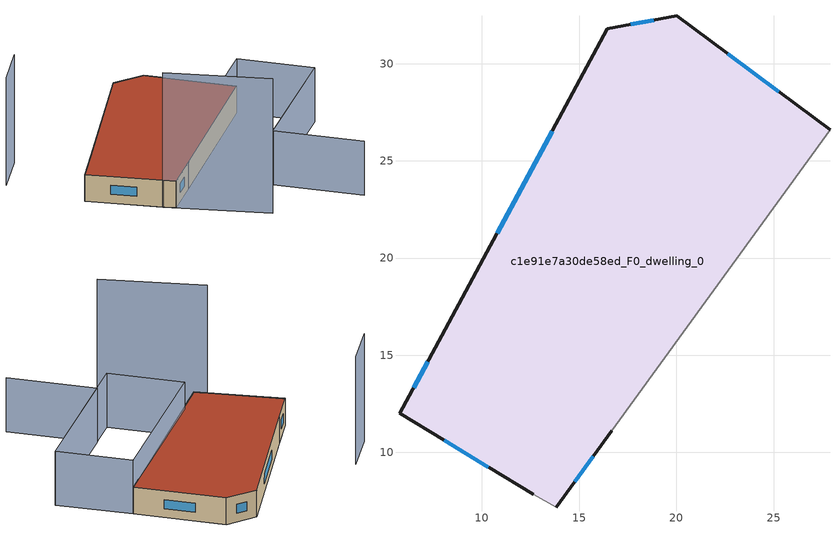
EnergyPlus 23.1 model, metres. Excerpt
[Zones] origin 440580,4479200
c1e91e7a30de58ed_F0_dwelling_0
 floor ground (EU_floor_Construction): 16.69,11.12 27.91,26.61 20.02,32.45 16.46,31.8 7.95,16 5.76,12.01 12.63,7.86 13.83,7.19 z0
 wall outside (EU_wall_Construction): 12.63,7.86 5.76,12.01 7.95,16 16.46,31.8 20.02,32.45 27.91,26.61 / 16.69,11.12 13.83,7.19 z0:3
 wall adiabatic (EU_wall_Construction): 13.83,7.19 12.63,7.86 / 27.91,26.61 16.69,11.12 z0:3
 window (EU_Window_Construction): 10.33,9.25 8.06,10.62 / 6.49,13.34 7.22,14.66 / 10.79,21.28 13.61,26.52 / 17.65,32.02 18.83,32.24 / 22.66,30.5 25.27,28.56 / 15.73,9.81 14.79,8.51 z1:2
 roof outside (EU_roof_Construction): 27.91,26.61 16.69,11.12 13.83,7.19 12.63,7.86 5.76,12.01 7.95,16 16.46,31.8 20.02,32.45 z3
shading: 12.63,7.86 22.5,2.53 z0:15; 32.72,3.25 25.03,8.94 / 25.03,8.94 34.5,21.74 / 27.91,26.61 34.51,21.74 / 34.51,21.74 22.82,5.9 / 22.82,5.9 16.22,10.77 / 16.22,10.77 27.91,26.61 z0:6; 2.48,23.4 -0.29,18.54 z0:12
[Building]
EU S2 Campaign: North Axis=0; Terrain=City; Solar Distribution=FullExterior
[Site:Location]
Madrid: Latitude=40.5; Longitude=-3.5; Time Zone=1; Elevation=609
[SizingPeriod:WeatherFileDays]
AnnualSizingPeriod: Begin Month=1; Begin Day of Month=1; End Month=12; End Day of Month=31; Day of Week for Start Day=Monday; Use Weather File Daylight Saving Period=No; Use Weather File Rain and Snow Indicators=No
[MATERIAL]
EU_InternalMass_Material: Roughness=MediumRough; Thickness=0.1; Conductivity=1; Density=1800; Specific Heat=900; Thermal Absorptance=0.9; Solar Absorptance=0.7; Visible Absorptance=0.7
[MATERIAL:NOMASS] Roughness=MediumRough; Thermal Absorptance=0.9; Solar Absorptance=0.7; Visible Absorptance=0.7
Name | Thermal Resistance
EU_wall_NoMass | 0.459673
EU_roof_NoMass | 0.495815
EU_floor_NoMass | 0.788942
[WINDOWMATERIAL:SIMPLEGLAZINGSYSTEM]
EU_Window_SimpleGlazing: UFactor=4.26103; Solar Heat Gain Coefficient=0.85; Visible Transmittance=0.85
[CONSTRUCTION]
EU_wall_Construction: EU_wall_NoMass
EU_roof_Construction: EU_roof_NoMass
EU_floor_Construction: EU_floor_NoMass
EU_InternalMass_Construction: EU_InternalMass_Material
EU_Window_Construction: EU_Window_SimpleGlazing
[ZONE]
c1e91e7a30de58ed_F0_dwelling_0: Type=1; Multiplier=1; Ceiling Height=autocalculate; Volume=799.007; Floor Area=autocalculate; Part of Total Floor Area=Yes
[INTERNALMASS]
c1e91e7a30de58ed_F0_dwelling_0_EU_InternalMass: Construction=EU_InternalMass_Construction; Zone or ZoneList=c1e91e7a30de58ed_F0_dwelling_0; Surface Area=266.336
[OTHEREQUIPMENT]
EU_Step8_InternalGain_c1e91e7a30de58ed_F0_dwelling_0_f000: Fuel Type=Electricity; Zone or ZoneList or Space or SpaceList=c1e91e7a30de58ed_F0_dwelling_0; Schedule=EU_Step8_GainSchedule_c1e91e7a30de58ed_F0_dwelling_0_f000; Design Level Calculation Method=Watts/Area; Power per Zone Floor Area=1; Fraction Latent=0; Fraction Radiant=0; Fraction Lost=0; Carbon Dioxide Generation Rate=0; EndUse Subcategory=EU_Step8_InternalGains
[ZONEVENTILATION:DESIGNFLOWRATE]
EU_ConstantAir_c1e91e7a30de58ed_F0_dwelling_0: Zone or ZoneList or Space or SpaceList=c1e91e7a30de58ed_F0_dwelling_0; Schedule=EU_AlwaysOn; Design Flow Rate Calculation Method=AirChanges/Hour; Air Changes per Hour=0.719161; Ventilation Type=Natural; Fan Pressure Rise=0; Fan Total Efficiency=1; Constant Term Coefficient=1; Temperature Term Coefficient=0; Velocity Term Coefficient=0; Velocity Squared Term Coefficient=0; Minimum Indoor Temperature=-100; Maximum Indoor Temperature=100; Delta Temperature=-100; Minimum Outdoor Temperature=-100; Maximum Outdoor Temperature=100; Maximum Wind Speed=40
[HVACTEMPLATE:THERMOSTAT]
EU_HeatOnly_c1e91e7a30de58ed_F0_dwelling_0: Constant Heating Setpoint=20; Constant Cooling Setpoint=50
[HVACTEMPLATE:ZONE:IDEALLOADSAIRSYSTEM]
c1e91e7a30de58ed_F0_dwelling_0: Template Thermostat=EU_HeatOnly_c1e91e7a30de58ed_F0_dwelling_0; System Availability Schedule=EU_AlwaysOn; Maximum Heating Supply Air Temperature=50; Minimum Cooling Supply Air Temperature=13; Maximum Heating Supply Air Humidity Ratio=0.0156; Minimum Cooling Supply Air Humidity Ratio=0.0077; Heating Limit=NoLimit; Cooling Limit=NoLimit; Heating Availability Schedule=EU_AlwaysOn; Cooling Availability Schedule=EU_CoolingOff; Dehumidification Control Type=ConstantSensibleHeatRatio; Cooling Sensible Heat Ratio=0.7; Dehumidification Setpoint=60; Humidification Control Type=None; Humidification Setpoint=30; Outdoor Air Method=None; Outdoor Air Flow Rate per Person=0.00944; Outdoor Air Flow Rate per Zone Floor Area=0; Outdoor Air Flow Rate per Zone=0; Demand Controlled Ventilation Type=None; Outdoor Air Economizer Type=NoEconomizer; Heat Recovery Type=None; Sensible Heat Recovery Effectiveness=0.7; Latent Heat Recovery Effectiveness=0.65
[SIZING:ZONE]
c1e91e7a30de58ed_F0_dwelling_0: Zone Cooling Design Supply Air Temperature Input Method=SupplyAirTemperature; Zone Cooling Design Supply Air Temperature=13; Zone Heating Design Supply Air Temperature Input Method=SupplyAirTemperature; Zone Heating Design Supply Air Temperature=50; Zone Cooling Design Supply Air Humidity Ratio=0.008; Zone Heating Design Supply Air Humidity Ratio=0.008; Cooling Design Air Flow Method=DesignDay; Cooling Design Air Flow Rate=0; Cooling Minimum Air Flow per Zone Floor Area=0.000762; Cooling Minimum Air Flow=0; Cooling Minimum Air Flow Fraction=0.2; Heating Design Air Flow Method=DesignDay; Heating Design Air Flow Rate=0; Heating Maximum Air Flow per Zone Floor Area=0.002032; Heating Maximum Air Flow=0.141576; Heating Maximum Air Flow Fraction=0.3; Account for Dedicated Outdoor Air System=No; Dedicated Outdoor Air System Control Strategy=NeutralSupplyAir; Dedicated Outdoor Air Low Setpoint Temperature for Design=autosize; Dedicated Outdoor Air High Setpoint Temperature for Design=autosize; Zone Load Sizing Method=Sensible Load Only No Latent Load; Zone Latent Cooling Design Supply Air Humidity Ratio Input Method=HumidityRatioDifference; Zone Cooling Design Supply Air Humidity Ratio Difference=0.005; Zone Latent Heating Design Supply Air Humidity Ratio Input Method=HumidityRatioDifference; Zone Humidification Design Supply Air Humidity Ratio Difference=0.005
[SCHEDULE:CONSTANT]
Name | Hourly Value
EU_AlwaysOn | 1
EU_CoolingOff | 0
[SCHEDULE:FILE]
EU_Step8_GainSchedule_c1e91e7a30de58ed_F0_dwelling_0_f000: File=../../schedules/c1e91e7a30de58ed/c1e91e7a30de58ed_F0_dwelling_0_f000_gain.csv; Column Number=1; Rows to Skip at Top=0; Number of Hours of Data=8760; Column Separator=Comma; Interpolate to Timestep=No; Minutes per Item=60; Adjust Schedule for Daylight Savings=Yes
